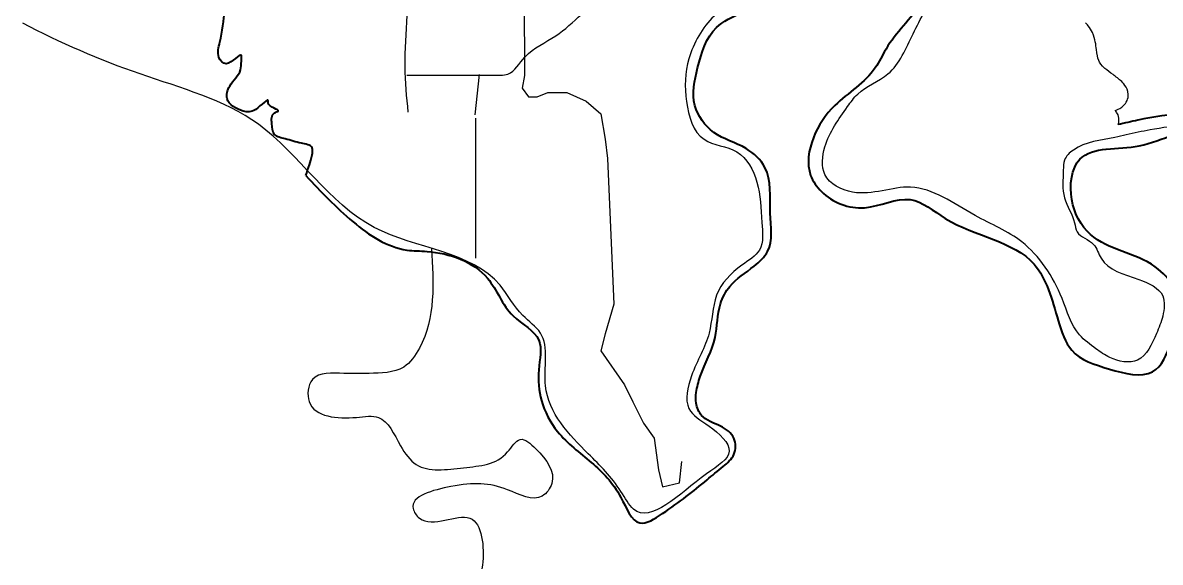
# Model space of a CAD drawing. Extents: x 15348.6 to 15438.1, y 2292.7 to 2368.6.
# Drawn here: x 15420.638 to 15423.175, y 2327.638 to 2328.841 of the extents above; entities that cross this region are included whole.
import ezdxf

# ---------------------------------------------------------------- set-up
doc = ezdxf.new("R2010")
doc.units = 0
doc.header["$LTSCALE"] = 2
doc.header["$MEASUREMENT"] = 0
doc.layers.get('0').update_dxf_attribs({"linetype": 'CONTINUOUS', "lineweight": 30})
doc.layers.add('DISTRITOS', color=1, linetype='CONTINUOUS', lineweight=40)

msp = doc.modelspace()

# ---------------------------------------------------------------- linework, layer by layer
for p, q in [((15421.75592083258, 2329.155977640766), (15421.75696405699, 2328.723701827492)), ((15421.65629501172, 2328.725882051474), (15421.64680685217, 2328.63583447373)), ((15421.75696405699, 2328.723701827492), (15421.75221997722, 2328.695265761387)), ((15421.75221997722, 2328.695265761387), (15421.76645221654, 2328.676308369952)), ((15421.76645221654, 2328.676308369952), (15421.78542860843, 2328.676308369952)), ((15421.78542860843, 2328.676308369952), (15421.80914900731, 2328.685787086717)), ((15421.80914900731, 2328.685787086717), (15421.85184579808, 2328.685787086717)), ((15421.85184579808, 2328.685787086717), (15421.89454258884, 2328.666829695282)), ((15421.89454258884, 2328.666829695282), (15421.92775114727, 2328.638393629177)), ((15421.92775114727, 2328.638393629177), (15421.93723930682, 2328.581521496966)), ((15421.93723930682, 2328.581521496966), (15421.94198338659, 2328.538867376761)), ((15421.94198338659, 2328.538867376761), (15421.95621569871, 2328.213748768217)), ((15421.95621569871, 2328.213748768217), (15421.93723930682, 2328.147397919242)), ((15421.93723930682, 2328.147397919242), (15421.92775114727, 2328.109483178467)), ((15421.92775114727, 2328.109483178467), (15421.97993609759, 2328.033653654822)), ((15421.97993609759, 2328.033653654822), (15421.99891241669, 2327.995738871952)), ((15421.99891241669, 2327.995738871952), (15422.02263288835, 2327.948345414412)), ((15422.02263288835, 2327.948345414412), (15422.04635328723, 2327.915170010971)), ((15422.04635328723, 2327.915170010971), (15422.05584144678, 2327.844079824661)), ((15422.10328231732, 2327.815643758556), (15422.1080263971, 2327.863037216096)), ((15422.05584144678, 2327.844079824661), (15422.06532967912, 2327.806165083885)), ((15422.06532967912, 2327.806165083885), (15422.10328231732, 2327.815643758556))]:
    msp.add_line(p, q)
at = {"start_tangent": (0.5110911263333029, -0.8595265327977699)}
msp.add_spline([(15424.23137843577, 2328.512341828768), (15424.22149321922, 2328.559199506954), (15424.18148052947, 2328.573743301317), (15424.12328726668, 2328.533770173253), (15424.10873252221, 2328.511969352664), (15423.94868176321, 2328.450180533059), (15423.87955958451, 2328.439280122765), (15423.83592106619, 2328.479253250827), (15423.79590837645, 2328.519226378891), (15423.73041202632, 2328.573743301317), (15423.65038664682, 2328.562842891024), (15423.5958192126, 2328.519226378891), (15423.56308389508, 2328.504697455485), (15423.54127749347, 2328.511969352664), (15423.49033588782, 2328.559199506954), (15423.4466973695, 2328.642789147149), (15423.42849108136, 2328.682762275213), (15423.34118832963, 2328.809953556583), (15423.34118832963, 2328.882627915529), (15423.30482718354, 2328.944401864181), (15423.29754981131, 2328.988018376312), (15423.26116295012, 2329.0098191969), (15423.13022168007, 2329.173340222266), (15423.10111219113, 2329.184255503517), (15423.06837687361, 2329.287816836787), (15423.08293161808, 2329.389563913502), (15423.06837687361, 2329.447709349041), (15423.03201572753, 2329.520383707986), (15423.08293161808, 2329.593072937887), (15423.07565424585, 2329.673019194013), (15423.03201572753, 2329.745693552958), (15422.99562886635, 2329.811096014723), (15422.97379674964, 2329.912857962393), (15423.02473835529, 2329.998351084877), (15423.0581936955, 2330.056496520416), (15423.01452946209, 2330.107370058773), (15422.91994933811, 2330.143699802768), (15422.89086556427, 2330.216389032669), (15422.89086556427, 2330.325408006564), (15422.88358819203, 2330.369009647741), (15422.83992395861, 2330.369009647741), (15422.81084018477, 2330.405354262692), (15422.81084018477, 2330.492572415999), (15422.85447870309, 2330.565246774945), (15422.94178145482, 2330.666993851658), (15423.02908420656, 2330.717867390017), (15423.10910958606, 2330.761483902148), (15423.10910958606, 2330.826886363913), (15423.08727746935, 2331.008594567708), (15423.08727746935, 2331.044924311705), (15423.05091632327, 2331.073997029473), (15422.92722671035, 2331.107917678697), (15422.86903344756, 2331.158806088009), (15422.818117557, 2331.224208549773), (15422.67259582738, 2331.282353985312), (15422.62167993682, 2331.325955626489), (15422.59257044788, 2331.427717574158), (15422.53437718509, 2331.522192753692), (15422.4761839223, 2331.587610086411), (15422.33793956491, 2331.696629060307)], degree=3, dxfattribs=at)
for points, knots in [([(15426.10148641213, 2329.463807469916), (15426.0633627672, 2329.479574393321), (15426.00404454208, 2329.504106830169), (15425.91722132028, 2329.508414765008), (15425.83455629308, 2329.509087648538), (15425.7992425576, 2329.4389171958), (15425.73834423001, 2329.38458202533), (15425.766748293, 2329.302792128754), (15425.72392713051, 2329.25732355771), (15425.69090042918, 2329.223347929415), (15425.63062218854, 2329.221635531826), (15425.60748809472, 2329.291626695947), (15425.56774728413, 2329.342914077728), (15425.45649307943, 2329.366125681594), (15425.48935121774, 2329.283459997388), (15425.4480301883, 2329.23303838627), (15425.41966874427, 2329.192222242266), (15425.3927623921, 2329.134277254205), (15425.3353671668, 2329.16450202873), (15425.35165115148, 2329.226765667097), (15425.31506005457, 2329.287335626602), (15425.32253561688, 2329.356774671794), (15425.31810572258, 2329.424655290387), (15425.33004289732, 2329.487385936479), (15425.34675978013, 2329.545300090046), (15425.36437554204, 2329.619449512217), (15425.30471560862, 2329.62844045167), (15425.25416504629, 2329.635345494657), (15425.21675475832, 2329.576997882139), (15425.14761488459, 2329.576024262776), (15425.0890042909, 2329.542300689893), (15425.06451014238, 2329.471034830504), (15425.05384828333, 2329.394436276369), (15425.0595975354, 2329.311292850602), (15425.08497486331, 2329.258445146193), (15425.08837046769, 2329.194370087113), (15425.11673413912, 2329.120756578558), (15425.13084073404, 2329.04845737501), (15425.11761363463, 2328.980793891179), (15425.07953523103, 2328.985961202676), (15425.04393358747, 2329.001151222046), (15425.00463294712, 2329.042201975677), (15424.94909612255, 2329.071608519727), (15424.88413625927, 2329.087165385971), (15424.85726936273, 2329.146282368401), (15424.8256389136, 2329.182920828418), (15424.81782404017, 2329.229006227623), (15424.77960174452, 2329.260597860501), (15424.7720352743, 2329.317915477885), (15424.77352153851, 2329.38565099199), (15424.73779996132, 2329.450767914173), (15424.69146463649, 2329.479415770655), (15424.65172321685, 2329.538373885878), (15424.6415102834, 2329.47762129264), (15424.6062670685, 2329.472583057023), (15424.56458234434, 2329.478981061076), (15424.53867429563, 2329.419380969801), (15424.52800767641, 2329.357965346835), (15424.51981913368, 2329.285139697858), (15424.54994602022, 2329.240324116728), (15424.5729042584, 2329.19881528671), (15424.56780294293, 2329.146681404698), (15424.59361678414, 2329.100539583166), (15424.64232418771, 2329.060740941108), (15424.61568039185, 2328.987077584638), (15424.59800635104, 2328.922114868878), (15424.55890470649, 2328.871824448471), (15424.51945458764, 2328.827162356333), (15424.44634126836, 2328.817287534879), (15424.39744757954, 2328.875109812725), (15424.31687235173, 2328.911938838859), (15424.21524811619, 2328.962203711474), (15424.04407725378, 2328.977200032512), (15423.82652192622, 2328.986447369201), (15423.76328768553, 2329.13284219418), (15423.68233706335, 2329.178076802024), (15423.64643303206, 2329.133406417779), (15423.63750054879, 2329.082684531075), (15423.63139446403, 2329.017006768715), (15423.68133555632, 2328.941497668426), (15423.66188254736, 2328.822677214004), (15423.61798356398, 2328.717173967905), (15423.67811679748, 2328.6175476976), (15423.5779775923, 2328.556456098203), (15423.61704068307, 2328.461391758523), (15423.69594900579, 2328.437679014707), (15423.76754342292, 2328.448227535956), (15423.85859525203, 2328.407485329653), (15423.87338425361, 2328.318172380289), (15423.93194773946, 2328.256429359304), (15423.97529952571, 2328.24466447771), (15424.01757346534, 2328.246921033988), (15424.03462495483, 2328.205362030204), (15423.98440874428, 2328.187207222945), (15423.94069472176, 2328.162811115726), (15423.90110087445, 2328.135140744427), (15423.86377555449, 2328.101902034695), (15423.82763206278, 2328.135869166555), (15423.79088514438, 2328.15115539623), (15423.73198652984, 2328.182400799567), (15423.66958338281, 2328.2447980683), (15423.55614915657, 2328.23210480826), (15423.52719413442, 2328.308035084132), (15423.48390306167, 2328.352335733652), (15423.45682290437, 2328.431850074724), (15423.41994872189, 2328.525641517821), (15423.35386789761, 2328.594330499085), (15423.28562326915, 2328.618165566389), (15423.22577883929, 2328.613508375505), (15423.16147117438, 2328.605066915468), (15423.10836009684, 2328.593495985799), (15423.05104273885, 2328.579972631463), (15422.99820694881, 2328.575969555703), (15422.95900450253, 2328.538569090882), (15422.95889157506, 2328.499239381938), (15422.95423343413, 2328.449562023048), (15422.98325702861, 2328.409416530832), (15422.98832337623, 2328.364626578168), (15423.03003023389, 2328.35504378786), (15423.04601349916, 2328.292054738149), (15423.11601796046, 2328.275346016368), (15423.18851670435, 2328.243926792157), (15423.18256119925, 2328.186484208913), (15423.1634091192, 2328.140330596066), (15423.1352970574, 2328.075898926121), (15423.06746673311, 2328.088283730008), (15423.02908162454, 2328.116437113578), (15422.98024282246, 2328.151696389046), (15422.95337993512, 2328.249442603236), (15422.88305239644, 2328.357173843801), (15422.74991099146, 2328.411602786964), (15422.6294681315, 2328.501643139829), (15422.50971989982, 2328.444006447196), (15422.41557222044, 2328.493209544585), (15422.42532436527, 2328.582794942573), (15422.46491792919, 2328.635593167918), (15422.50724871192, 2328.696729213273), (15422.58370936588, 2328.722697088609), (15422.62196816101, 2328.821037804747), (15422.66395001593, 2328.888973549237), (15422.67673439123, 2328.959687112481), (15422.72931178559, 2329.015771616227), (15422.67792026646, 2329.120883656188), (15422.58749304504, 2329.144987249364), (15422.50622081753, 2329.177906100566), (15422.41630939789, 2329.120997660816), (15422.34198104737, 2329.042955670374), (15422.30613532392, 2328.933490654281), (15422.23339496591, 2328.894762097291), (15422.16537590202, 2328.852490214547), (15422.11728332701, 2328.766495039005), (15422.11215814808, 2328.668892460609), (15422.14218369939, 2328.568525209396), (15422.23988862546, 2328.56586733229), (15422.28388757613, 2328.482094079389), (15422.28485292417, 2328.408614407203), (15422.29288378748, 2328.331718705447), (15422.22899177529, 2328.29611969012), (15422.17571108364, 2328.238628051836), (15422.17589448652, 2328.139833076807), (15422.12935029771, 2328.069581714041), (15422.10937043225, 2327.977370630393), (15422.17223868204, 2327.943612486519), (15422.23792573305, 2327.882454647), (15422.12515251282, 2327.816372015589), (15422.02231886226, 2327.705753648196), (15421.96189176121, 2327.818638804727), (15421.88557229441, 2327.893108370658), (15421.77991760009, 2328.002008645718), (15421.81870263094, 2328.140275027319), (15421.74163504122, 2328.192114784145), (15421.67295440625, 2328.330962452254), (15421.3750362815, 2328.341633532272), (15421.20332848341, 2328.639447120784), (15420.89633687525, 2328.720871226934), (15420.72138804836, 2328.796560983137), (15420.63830354211, 2328.840827701386)], [0, 0, 0, 0, 0.4583940536038727, 0.7132350987366397, 1.002055453288248, 1.294564404627727, 1.52936391870626, 1.8683037807809, 2.088349679092711, 2.185867620359734, 2.408084948694257, 2.607598270709245, 2.929262287477057, 3.205199853742035, 3.437766400500313, 3.617516731334275, 3.90787876764081, 4.058183982655128, 4.209665649605894, 4.4339191580061, 4.688089868327473, 4.9737084797236, 5.195703863045482, 5.463351975875406, 5.671056642923803, 5.93533683851753, 6.102632794641942, 6.250777680198291, 6.491988429093284, 6.756512275045555, 6.994240579238234, 7.202503591141611, 7.576259725895117, 7.873950900934889, 8.128121459611242, 8.223849065591981, 8.59567335396745, 8.989091576962894, 9.126537530884672, 9.221773607064119, 9.35931655375633, 9.57737896172108, 9.842496841293308, 10.07453425060918, 10.27985602636212, 10.53560222522137, 10.61256761760645, 10.79450292870284, 11.05603550213838, 11.22550559995088, 11.57072476230576, 11.78774367408903, 11.94498196065646, 12.09187911828353, 12.22571600918281, 12.31037026866159, 12.54516962213637, 12.79399745062104, 13.07942013161382, 13.31584665753758, 13.38677475981024, 13.61102830701571, 13.87600271534594, 13.95078983346065, 14.29837856921657, 14.56937337212664, 14.75130871370652, 15.00603930787491, 15.22926041088482, 15.47891142792368, 15.79838201266225, 16.2346144193557, 16.73743304285195, 17.77686064804262, 18.30912704172418, 18.49987146816463, 18.63448825665524, 18.8653843584325, 19.09795090519081, 19.34926158276699, 19.83599731419693, 20.38935449780579, 20.53930494388233, 21.03115592807311, 21.24523211400498, 21.54392316201007, 21.88319931900399, 22.05832766695377, 22.61033556137129, 22.77486710315553, 22.99580312987838, 23.10371219541203, 23.2175833844965, 23.3614615057864, 23.58861264145356, 23.82348587626074, 23.92328624987791, 24.088884194801, 24.26873465325143, 24.40129351060903, 24.83309244847986, 25.23863838394232, 25.43815170595728, 25.67295105943206, 25.93811774770999, 26.3686368935188, 26.81762376460178, 26.95146065550106, 27.17367798383558, 27.48344915220979, 27.68890162172507, 27.78645599619559, 28.15130512974743, 28.26372731694634, 28.34895639789965, 28.58176355740244, 28.80950568650804, 28.88647100351547, 29.0599608404538, 29.19244804461892, 29.55723915386448, 29.80077250697888, 29.96991175606626, 30.12708191895388, 30.39998504503638, 30.63374228367924, 30.77167221022423, 30.95179827047311, 31.29228162390901, 31.87619616326627, 32.32627878782525, 32.91893529053546, 33.40753039436947, 33.68338993107486, 33.91595647783314, 34.30417302874726, 34.43960343093395, 34.74473461448843, 35.14376112412622, 35.56028700309379, 35.64746446102455, 35.95023100075017, 36.33898601937373, 36.68924264828988, 37.0129704446363, 37.24953915770466, 37.81867800139299, 38.23577874847663, 38.4646273642994, 38.72287662135455, 39.13997750752889, 39.50002102046725, 39.8500528165438, 40.1447890407182, 40.44980308490431, 40.79071956601723, 41.02424707628061, 41.21928285570657, 41.54967337974355, 41.87310252306214, 42.26185754168572, 42.53752249945048, 42.76239672352659, 43.03325752789993, 43.3024910229867, 43.98388172163828, 44.16581703273464, 44.58566211563869, 45.26042592378008, 45.70642970759132, 45.91583350215753, 46.23308405585669, 47.39764607197487, 48.7011635467104, 49.78199834098062, 50.85614905916721, 50.85614905916721, 50.85614905916721, 50.85614905916721]), ([(15423.07461178451, 2328.645556429352), (15423.07905255439, 2328.647265148049), (15423.08355773134, 2328.649026172151), (15423.09454701087, 2328.656964458549), (15423.10143093169, 2328.665016622447), (15423.10484645501, 2328.684521083826), (15423.10172109322, 2328.692843630667), (15423.09560228565, 2328.70344517718), (15423.09232156027, 2328.706916337355), (15423.08280564995, 2328.716158040578), (15423.07623487692, 2328.720922804311), (15423.06318596062, 2328.730556752951), (15423.05677379727, 2328.735254645259), (15423.04298158642, 2328.746967711687), (15423.04018660663, 2328.75150596856), (15423.03539049057, 2328.763647822396), (15423.03412849671, 2328.77137057113), (15423.03137044931, 2328.791793643622), (15423.03033579402, 2328.804656401258), (15423.0213763346, 2328.824601691295), (15423.01819435885, 2328.83001765312), (15423.01219050125, 2328.837566080259), (15423.01019668176, 2328.839711059464), (15423.0085718131, 2328.841465508283)], [0.658768039412787, 0.658768039412787, 0.658768039412787, 0.658768039412787, 0.6934970536644858, 0.6934970536644858, 0.7282260679161845, 0.7282260679161845, 0.7629550821678832, 0.7629550821678832, 0.7976840964195819, 0.7976840964195819, 0.8647300747639569, 0.8647300747639569, 0.9317760531083319, 0.9317760531083319, 1.05101325754513, 1.05101325754513, 1.170250461981927, 1.170250461981927, 1.289487666418725, 1.289487666418725, 1.33095128227128, 1.33095128227128, 1.354444748345423, 1.354444748345423, 1.354444748345423, 1.354444748345423]), ([(15423.08093234805, 2328.614306984991), (15423.08352525703, 2328.620604298147), (15423.08334472874, 2328.62780210989), (15423.08072453622, 2328.637348069874), (15423.07880486346, 2328.640248637536), (15423.07629233644, 2328.643674438742), (15423.07542452193, 2328.644681538124), (15423.07461178451, 2328.645556429352)], [0.353204171001983, 0.353204171001983, 0.353204171001983, 0.353204171001983, 0.3623866273373125, 0.3623866273373125, 0.3717580888828246, 0.3717580888828246, 0.377245583148012, 0.377245583148012, 0.377245583148012, 0.377245583148012]), ([(15421.54996448396, 2328.338344113089), (15421.55449344826, 2328.260971354021), (15421.56012964217, 2328.164682700548), (15421.48677407634, 2328.060103158878), (15421.41585203804, 2328.059846751893), (15421.3524445139, 2328.058414186679), (15421.27761000811, 2328.064647652026), (15421.26630983328, 2327.963591887823), (15421.36281280208, 2327.955670417438), (15421.44579475451, 2327.971515263095), (15421.47489843687, 2327.903361376754), (15421.52262374441, 2327.835237156391), (15421.62289395286, 2327.851145243384), (15421.70778892069, 2327.855894278235), (15421.74587244528, 2327.925475687317), (15421.79779479401, 2327.879216489611), (15421.83404247656, 2327.830196009872), (15421.78854875231, 2327.766087754163), (15421.69792688343, 2327.816119276466), (15421.61963711752, 2327.816836188355), (15421.48909345078, 2327.782639052364), (15421.54095810292, 2327.705063032763), (15421.65827802286, 2327.781729784643), (15421.67078844434, 2327.643899241924), (15421.64840552828, 2327.567933211534), (15421.69825679123, 2327.464435467114), (15421.80043780165, 2327.347507642104), (15421.97954105941, 2327.195863805247), (15422.27502934526, 2327.153253947385), (15422.27180188048, 2326.88616401059), (15422.41576922756, 2326.839872357337), (15422.52214369404, 2326.730937039987), (15422.55123476535, 2326.545733522612), (15422.45501728846, 2326.469210112571), (15422.39711546015, 2326.453418631531), (15422.35922052883, 2326.393327710798), (15422.30920336683, 2326.33883879564), (15422.1890875001, 2326.325991578341), (15422.20739175262, 2326.41897852585), (15422.20459976447, 2326.481189025697), (15422.20876771572, 2326.53994643742), (15422.1554391547, 2326.574486181854), (15422.11377635753, 2326.55464033795), (15422.08293677815, 2326.527357234002), (15422.03990879004, 2326.529602812207), (15422.00096340095, 2326.548761282246), (15421.96760202337, 2326.55165925619), (15421.92583965643, 2326.554029873046), (15421.93140535686, 2326.492145201446), (15421.95675404009, 2326.45998019164), (15421.99521075807, 2326.44454171176), (15422.04425361459, 2326.421376114729), (15422.10565620295, 2326.405028469905), (15422.15500009621, 2326.328162497752), (15422.05395798503, 2326.280973719673), (15422.01225249339, 2326.225117103087), (15421.96244452472, 2326.162550500847), (15421.90107452153, 2326.173771707668), (15421.83428147098, 2326.136535204747), (15421.80414220659, 2326.078195714319), (15421.80052690337, 2325.952623615123), (15421.99956175284, 2326.074660051173), (15422.11072765965, 2326.104750477588), (15422.24294478293, 2326.173935202019), (15422.26472728571, 2326.027140000796), (15422.22836503985, 2325.857078202929), (15422.34712395713, 2325.967714279961), (15422.42950460965, 2326.034869622964), (15422.47098142617, 2325.959656322956), (15422.54086182809, 2325.935703427372), (15422.60687817583, 2325.942635710962), (15422.70176625469, 2325.942466986748), (15422.71785190012, 2325.810225147105), (15422.62517446978, 2325.762439801881), (15422.57514999931, 2325.696142069587), (15422.5490321569, 2325.636973290273), (15422.54203590423, 2325.553984695336), (15422.62871306449, 2325.628784425137), (15422.71455850085, 2325.65837430568), (15422.73824279925, 2325.565590546499), (15422.65678378049, 2325.515355781825), (15422.67324572977, 2325.383296471568), (15422.79316178252, 2325.298975276493), (15422.86293237157, 2325.364892525912), (15422.90094570413, 2325.420390435558), (15422.89742973856, 2325.488089071767), (15422.87544447058, 2325.577305995721), (15423.02013081737, 2325.54560151209), (15423.11605059004, 2325.546623136621), (15423.21306031296, 2325.467737437337), (15423.21020910997, 2325.39808785872), (15423.21104347345, 2325.326693057445), (15423.21072744228, 2325.270059044826), (15423.21086581404, 2325.207054261066), (15423.20819241866, 2325.129030201747), (15423.28198849355, 2325.060610302442), (15423.34188588633, 2324.977710821078), (15423.31877122632, 2324.918587968896), (15423.35753157085, 2324.841581393635), (15423.38057252548, 2324.908976708885), (15423.44004427814, 2324.866763420936), (15423.42685365375, 2324.952722101623), (15423.4258231655, 2324.994981545181), (15423.4816243212, 2325.050477835159), (15423.48771754873, 2324.947523059664), (15423.57995390175, 2325.001738676778), (15423.56395489664, 2325.065033042249), (15423.54271324603, 2325.127940690437), (15423.41314498802, 2325.170080991208), (15423.58576444177, 2325.212359221569), (15423.74109516953, 2325.223445526039), (15423.71981652044, 2325.027046367925), (15423.80326234391, 2324.971103682823), (15423.90899819102, 2324.902651125349), (15423.7420930587, 2324.894113088383), (15423.7296079992, 2324.777489887217), (15423.80397883937, 2324.734289648078), (15423.8799766298, 2324.739875640678), (15423.97281459546, 2324.753002961423), (15423.98731489166, 2324.657562764829), (15423.98555021838, 2324.597745076738), (15423.98064190527, 2324.545498818918), (15423.9947066136, 2324.501460929092), (15424.0441596198, 2324.529442964745), (15424.06276551493, 2324.473816089836), (15424.02500292254, 2324.44976301783), (15423.97870616121, 2324.430329292626), (15423.9567421036, 2324.361887185144), (15423.88194504545, 2324.354268701562), (15423.85042159526, 2324.280139237979), (15423.88889016777, 2324.255447095815), (15423.92757134327, 2324.22778136328), (15423.82515274755, 2324.190124624138), (15423.98383681731, 2324.190764324901), (15424.04376600639, 2324.195432927675), (15424.10876552033, 2324.262135498611), (15424.06253564113, 2324.345992421113), (15424.17502078503, 2324.481232985766), (15424.17604475852, 2324.356375777135), (15424.16387820876, 2324.261609851816), (15424.32099317269, 2324.249806912287), (15424.39470412216, 2324.338759253812), (15424.52674961335, 2324.489003636595), (15424.59987742858, 2324.184186447967), (15424.79084399934, 2324.136892005757), (15424.78625150733, 2323.943008875615), (15424.62716324233, 2324.006536306727), (15424.5785721661, 2324.077486002921), (15424.52187243579, 2324.154862651244), (15424.46477961797, 2324.10935297992), (15424.45619201162, 2324.044797317009), (15424.37606012849, 2324.031723107028), (15424.32939646495, 2324.043891345752), (15424.2622191904, 2324.047025655379), (15424.3258543698, 2323.953223880587), (15424.30163072952, 2323.868638172469), (15424.38141888074, 2323.844195344974), (15424.43987041216, 2323.829806140773), (15424.45403742288, 2323.77219714254), (15424.4485503827, 2323.705328849296), (15424.39675420218, 2323.662404334849), (15424.34433534966, 2323.621675475849), (15424.37068582226, 2323.534712876672), (15424.44244207863, 2323.467667985351), (15424.5277672365, 2323.477250028528), (15424.62565717021, 2323.499308702414), (15424.59824228965, 2323.575080994187), (15424.65213181277, 2323.628932641059), (15424.71248502154, 2323.559616927219), (15424.82000480562, 2323.607934853644), (15424.85004511783, 2323.467918199734), (15424.93250234565, 2323.389901901211), (15424.94288840059, 2323.274614485504), (15425.00824001411, 2323.186408548723), (15425.10400649207, 2323.166070201599), (15425.13857502262, 2323.216024787212), (15425.15136966334, 2323.264919237672), (15425.11795363912, 2323.302242144471), (15425.11634572345, 2323.341725489025), (15425.12045340921, 2323.44500854661), (15424.98735667784, 2323.510333464338), (15424.9103757196, 2323.601808079403), (15424.89881390189, 2323.685524095474), (15424.99911529199, 2323.697302427686), (15425.03670443933, 2323.560756363336), (15425.01796470624, 2323.764928792683), (15425.05646083111, 2323.849606677663), (15425.11475557184, 2323.852606860233), (15425.22401926718, 2323.840127143542), (15425.1897853203, 2323.653021960274), (15425.18657552818, 2323.514096067159), (15425.26973067312, 2323.441862945402), (15425.34575242994, 2323.436236870945), (15425.41338796453, 2323.426293027064), (15425.48311762823, 2323.481572138635), (15425.48720818381, 2323.410531216364), (15425.50518128837, 2323.376810975778), (15425.53929706843, 2323.333043258699), (15425.4755963341, 2323.280614751244), (15425.44687613852, 2323.210120462219), (15425.44999271547, 2323.129230961191), (15425.42260595007, 2323.008857881573), (15425.56476186237, 2322.968305541128), (15425.59797174641, 2322.869552746545), (15425.70762803336, 2322.848081959215), (15425.68849962971, 2322.945919820108), (15425.69573920926, 2323.02318704994), (15425.74262447428, 2323.108103230886), (15425.81711688583, 2323.137272211685), (15425.89535346962, 2323.16299378337), (15425.92277796834, 2323.093350391591), (15425.99010987988, 2323.076841906631), (15426.02273887701, 2323.004141716907), (15426.15832895931, 2323.027684560723), (15426.068253292, 2322.952677021274), (15426.01484442777, 2322.92905784674), (15425.99392686526, 2322.876732356616), (15425.94507559773, 2322.81416800886), (15425.97106672791, 2322.702113566699), (15426.0706858492, 2322.677998473617), (15426.14060567676, 2322.70093026883), (15426.17934881497, 2322.76094007639), (15426.18570209735, 2322.834502688582), (15426.25174955234, 2322.839732196355), (15426.28396200172, 2322.933535100066), (15426.28555688868, 2322.804149184593), (15426.27277061497, 2322.758715950265), (15426.24546591984, 2322.729933340776), (15426.26330398735, 2322.668021204598), (15426.22354830548, 2322.614955580074), (15426.22366585271, 2322.5396251806), (15426.25366418777, 2322.493342240327), (15426.31147507424, 2322.417926684304), (15426.22731265631, 2322.396738306017), (15426.22871074151, 2322.315831739665), (15426.28649313768, 2322.315870077703), (15426.33677964061, 2322.314216274874), (15426.35215948509, 2322.227880661334), (15426.43616293964, 2322.199233743056), (15426.57561838449, 2322.163212483099), (15426.60052551077, 2322.378038807769), (15426.74555736393, 2322.307059287781), (15426.73567838166, 2322.20196288297), (15426.85593507006, 2322.167825375268), (15426.87715648087, 2322.065743517348), (15426.91320086057, 2321.976260357143), (15426.86652441659, 2321.928391050406), (15426.86311107997, 2321.845468951084), (15426.99348623277, 2321.868539565451), (15427.05643488539, 2321.770804379878), (15427.2509503784, 2321.737922140282), (15427.20103936863, 2321.899483515549), (15427.05738627976, 2321.949243589382), (15426.94780919747, 2322.050215121667), (15426.9445273464, 2322.181467167648), (15427.0462529823, 2322.080620499247), (15427.12361379198, 2322.076483277892), (15427.14699643955, 2321.979398635806), (15427.2425015044, 2321.980630049384), (15427.25482385648, 2322.064220407253), (15427.33632436641, 2322.085580313018), (15427.33226942649, 2322.174372471223), (15427.44717077317, 2322.187558352605), (15427.4366089938, 2322.096234951721), (15427.38858666762, 2322.060265732332), (15427.3774446117, 2321.989095720812), (15427.42400418872, 2321.925215697234), (15427.36240547593, 2321.857007517004), (15427.30626884981, 2321.822219660593), (15427.24965331626, 2321.809567282786), (15427.225711114, 2321.729783321356), (15427.3457437629, 2321.826172185377), (15427.43473474003, 2321.815610348707), (15427.4998114027, 2321.784888999746), (15427.53353703583, 2321.733424337794), (15427.55388884995, 2321.676410845154), (15427.49749620776, 2321.604665421026), (15427.43473708683, 2321.570444218357), (15427.35154509808, 2321.572713707213), (15427.3500092074, 2321.56114070632), (15427.34999517332, 2321.560786230787)], [0, 0, 0, 0, 0.8452623711170356, 1.051909955492418, 1.347889978994009, 1.559682839024025, 1.829656244529559, 2.016673026518186, 2.435223720851898, 2.620542302049305, 2.922205737588666, 3.128853200230743, 3.526844369093628, 3.920365698478137, 4.070051134731654, 4.224379306203092, 4.544002278048905, 4.676288130571541, 4.972268154073132, 5.449535246433101, 5.817232159799213, 5.912619971877757, 6.336205691937789, 6.74681072917901, 6.960041731979127, 7.269639698248225, 7.947294627125633, 8.741232149802217, 9.926383179448512, 10.73218546982595, 11.06382905581396, 11.51288497670778, 12.45917129441853, 12.62862221705412, 12.86536651469861, 13.10930500855774, 13.39060673902238, 13.73476989671078, 14.05324392957233, 14.1854822343716, 14.48118530224296, 14.63551355521555, 14.80293397898293, 14.95726223195553, 15.08963280374005, 15.25705296742255, 15.44424954928985, 15.47072355399626, 15.71022018788219, 15.84250620498591, 15.9608782311907, 16.16246783148289, 16.45839805503161, 16.69500040191109, 16.93897639187788, 17.46287514293738, 17.57513906714138, 17.78857687467332, 18.08450727261846, 18.38026002218132, 18.51249832698059, 19.35381769472865, 19.72251161445039, 20.13347312284082, 20.60216402505255, 21.02532634676827, 21.50244822839349, 21.798378697177, 22.02290665762389, 22.28360331226074, 22.60129246524267, 22.78848904710996, 23.27112633301607, 23.51510211476267, 23.92839704004683, 24.1543938421978, 24.31307971284118, 24.63291284408514, 24.95497543062577, 25.17308115810602, 25.43765286315124, 25.89874356157037, 26.443750156482, 26.61320107911757, 26.92171265532245, 27.15974154055063, 27.42421799162297, 27.66248513048554, 28.42652886399105, 28.68847814255415, 28.92797477644007, 29.16600350314204, 29.50982296879917, 29.56271825901363, 29.88119226908761, 30.33636878991122, 30.66783278961464, 30.90586167484284, 31.09663701497575, 31.24632245122926, 31.38130900404564, 31.62080548037685, 31.80782238048995, 31.97727330312551, 32.19055357146667, 32.45125047664439, 32.68927936187259, 32.86673106068666, 33.22669335067695, 33.59538732725677, 34.15385425570317, 34.81509737774956, 35.13374736926331, 35.37772315100996, 35.82768324300005, 36.12338646683556, 36.44643795252153, 36.63175653371899, 37.03237558743202, 37.22493191608287, 37.59519894758411, 37.72743725238338, 37.84573842582312, 38.00458300231411, 38.14702769328543, 38.29671312953894, 38.45104130101038, 38.71561317063659, 38.98811650655663, 39.21411316029312, 39.40121991466277, 39.47606263278954, 39.64551355542512, 40.0199064253862, 40.28988009970485, 40.53381871387514, 40.87763817953227, 41.29093292922161, 41.63880552902575, 41.77104383382502, 42.36300388082819, 42.64430561129283, 43.18986650358945, 43.96797526576445, 44.94372948182322, 45.18322608540702, 45.72317316523127, 46.1165238344251, 46.3604996161717, 46.58816175047298, 46.73060629427673, 47.06544662164173, 47.27888440953026, 47.33183269306934, 47.75829473270424, 47.9185650730637, 48.28626190661265, 48.46382010395647, 48.5474633158066, 48.92149699790819, 49.14602495835511, 49.29571020067527, 49.6278453124035, 49.97542234897444, 50.33727705855714, 50.59179607417031, 50.90592969571014, 50.97899869532981, 51.38022179459163, 51.56298209661556, 52.13649645394244, 52.45178479397527, 52.88466099976312, 53.36097711437537, 53.6207311604377, 53.82248177769421, 53.97954851028157, 54.15279534539127, 54.33538038729495, 54.41284328073593, 55.30956162678969, 55.62484996682252, 55.80559650681646, 56.11683054777311, 56.32505679870759, 56.9211836388098, 57.18708909686867, 57.36984967026899, 57.52706511693669, 58.36338018463085, 58.80536917664192, 59.11646823566618, 59.48652108021687, 59.64160163087714, 59.91142735290599, 60.13206875343619, 60.18981765121885, 60.36306436363757, 60.66426530460882, 60.91861390641736, 61.22954116532264, 61.59103408678433, 62.1236668708321, 62.50769628616094, 62.74174592177219, 63.02694971584526, 63.31215350991835, 63.70640106870932, 63.99531875926093, 64.25507309384996, 64.45682371110651, 64.7005929183077, 64.97522879454725, 65.2896596878827, 65.58193638019995, 65.76826267689039, 66.01192529879987, 66.16252576666496, 66.67158214663958, 66.94140791417887, 67.24390116034809, 67.43015572018578, 67.74220460756061, 67.91555534177694, 68.1018099016146, 68.46422567051918, 68.62754790144781, 68.72067525744826, 68.87560088580396, 69.27647600996234, 69.40558056815355, 69.69432507613746, 69.94867367794598, 70.18686825813872, 70.39343570977091, 70.60656109706534, 70.73834911139066, 70.91159568204753, 71.43479829976539, 71.64317843428526, 72.41123738218978, 72.70015538881464, 73.02679978705989, 73.4143617306972, 73.84185057619185, 74.15598415262178, 74.38697976282305, 74.54190539117877, 74.94312822555275, 75.37317843451758, 75.91657404666641, 76.34244864929998, 76.64379153870468, 77.67250540105744, 77.69832631269568, 78.04502771028996, 78.47507760293479, 78.71874022484427, 78.97720799202885, 79.25659003972807, 79.51496445919648, 79.76931306100502, 80.08054710196167, 80.2871145535939, 80.56649646943193, 80.74908166826546, 81.04350588587056, 81.32288793356982, 81.62423058785117, 81.83256258097047, 81.91422366462888, 82.40458240671448, 82.61135656563691, 83.02802031380892, 83.12114780167047, 83.30914103348421, 83.66794782211092, 83.98020196133898, 84.24377825880268, 84.25185162206944, 84.25185162206944, 84.25185162206944, 84.25185162206944])]:
    msp.add_open_spline(points, degree=3, knots=knots)
for points in [[(15421.29337243578, 2329.449058397958), (15421.29337243578, 2329.323465727058), (15421.29337243578, 2329.316356700009), (15421.3076047479, 2329.313987052388), (15421.33606922655, 2329.311617362674), (15421.41197457574, 2329.306878025338), (15421.45941544628, 2329.313987052388), (15421.50211223705, 2329.299768998288), (15421.49736815727, 2329.259484567798), (15421.49736815727, 2329.096735818841), (15421.49499608099, 2329.037493996916), (15421.49499608099, 2328.85739888352), (15421.49025200122, 2328.743654577005), (15421.49736815727, 2328.641758676969)], [(15421.49499608099, 2328.72469718557), (15421.54955310759, 2328.72469718557), (15421.59699397813, 2328.72469718557), (15421.66341116777, 2328.72469718557), (15421.68713156665, 2328.72469718557), (15421.72034019787, 2328.727066875285), (15421.75829290886, 2328.764981658154), (15421.82708210199, 2328.8123750736), (15421.88401120488, 2328.859768531141), (15421.93145200263, 2328.90716198868), (15421.95042839452, 2328.947446419171), (15421.92433591936, 2329.087257102076), (15421.91247568353, 2329.122802195231), (15421.91010368003, 2329.165456315436), (15421.92433591936, 2329.191522733921), (15421.90298752397, 2329.229437474697), (15421.90298752397, 2329.257873540802), (15421.90535952747, 2329.291048986336)], [(15421.64785007658, 2328.628914954506), (15421.64785007658, 2328.316118143161)]]:
    msp.add_spline(points, degree=3)
at = {"layer": 'DISTRITOS'}
for points, knots in [([(15421.26958934865, 2328.500729887638), (15421.27232442578, 2328.508785768242), (15421.2775247938, 2328.524102902628), (15421.28340781667, 2328.54341605233), (15421.28711177595, 2328.568499472689), (15421.25291733189, 2328.572534784294), (15421.22939721909, 2328.582038654155), (15421.19523379973, 2328.588513165963), (15421.19404069413, 2328.616082295905), (15421.19152997747, 2328.639099260475), (15421.2191079667, 2328.646676286721), (15421.18390191574, 2328.653044173329), (15421.18758135922, 2328.677710271806), (15421.15690694212, 2328.640728906782), (15421.12576446011, 2328.64250564178), (15421.08658466245, 2328.664543326416), (15421.09939058525, 2328.706994669998), (15421.12597166505, 2328.728283935588), (15421.12515688294, 2328.752073648999), (15421.12853601911, 2328.782523444378), (15421.0952254963, 2328.737014843463), (15421.06919485957, 2328.768367526705), (15421.09063473056, 2328.834781884501), (15421.08525405662, 2328.906518868625), (15421.13234098527, 2328.973928063116), (15421.18956787586, 2328.969338082094), (15421.2320261338, 2328.940038504387), (15421.26476667666, 2328.931094892288), (15421.30127272312, 2328.919542698408), (15421.25690644571, 2328.981629286755), (15421.28945260212, 2329.005758550746), (15421.30597356602, 2329.026286176367), (15421.34324955021, 2329.041265868336), (15421.31036961165, 2329.055689636942), (15421.28341467073, 2329.050906842361), (15421.28252065412, 2329.086092819322), (15421.28573526486, 2329.108808853898), (15421.29896228516, 2329.127624186815), (15421.2887544358, 2329.152559529941), (15421.30071882183, 2329.180181492238), (15421.31943133239, 2329.199398177097), (15421.33153806296, 2329.21717190152), (15421.34270206022, 2329.240080008259), (15421.31485890981, 2329.246534043874), (15421.28724686691, 2329.237432840428), (15421.26339266165, 2329.207260022632), (15421.22515158038, 2329.210991542197), (15421.18590160569, 2329.229610586228), (15421.19562112459, 2329.265017883599), (15421.17004290731, 2329.278304818581), (15421.1478001207, 2329.275841457999), (15421.12457486623, 2329.27002893602), (15421.10727662741, 2329.291826479832), (15421.08273999332, 2329.245733873104), (15421.04033347865, 2329.264365869232), (15421.00523265099, 2329.279958319639), (15421.00099011757, 2329.321040866585), (15420.98272248905, 2329.356591749277), (15421.01153647201, 2329.381408890014), (15421.03328994851, 2329.373444944837), (15421.06482984738, 2329.386598958725), (15421.07744558821, 2329.421194761982), (15421.08720704526, 2329.464382025178), (15421.12985983858, 2329.463409340606), (15421.16730708127, 2329.446001252487), (15421.2105400763, 2329.435320568888), (15421.25353145868, 2329.435130506491), (15421.27887957249, 2329.458900434906), (15421.2885078443, 2329.495252637482), (15421.25201617566, 2329.518435122209), (15421.25276555706, 2329.584124355553), (15421.29481993873, 2329.576533209768), (15421.31449608528, 2329.585314415914), (15421.33303268948, 2329.594042965661), (15421.33653336707, 2329.613519062857), (15421.33421773489, 2329.631018677883), (15421.34296045383, 2329.664714861082), (15421.26226623946, 2329.669076952734), (15421.33176067787, 2329.706201320482), (15421.2922964234, 2329.749799028863), (15421.34812286749, 2329.768408154447), (15421.30206476508, 2329.800806616593), (15421.31644616174, 2329.863704304332), (15421.35939473559, 2329.843768263071), (15421.38100244209, 2329.868156485009), (15421.40024505083, 2329.890911595732), (15421.44016246144, 2329.884857520498), (15421.44141471773, 2329.838619746688), (15421.47881794097, 2329.867583872141), (15421.50571502555, 2329.879029499144), (15421.56068909053, 2329.899922200663), (15421.56346029278, 2329.850318910935), (15421.57889963433, 2329.82136893154), (15421.61143096276, 2329.822690820095), (15421.6256385066, 2329.850847211948), (15421.65791192108, 2329.876820049744), (15421.69457230357, 2329.895862647431), (15421.73046960182, 2329.924234991092), (15421.73269434486, 2329.970417478182), (15421.77462805441, 2329.96767968117), (15421.81571369399, 2329.952148306349), (15421.81340503928, 2329.997149195904), (15421.84572404934, 2330.001648001595), (15421.86459565553, 2330.023275411491), (15421.89639026826, 2330.016109730793), (15421.92522930902, 2330.02962571748), (15421.97089397501, 2330.031560140922), (15421.9663259893, 2330.067818204199), (15421.97082804164, 2330.096074301432), (15421.94102699163, 2330.1279382137), (15421.95060860178, 2330.181627385537), (15421.96136553514, 2330.230106979448), (15421.99642979365, 2330.274138567786), (15422.0359522324, 2330.255049075236), (15422.05858679216, 2330.271589286556), (15422.0645330133, 2330.282290978267), (15422.06598885113, 2330.285589791848)], [0, 0, 0, 0, 0.09511453395342774, 0.1808470321288799, 0.2409968046328136, 0.3388235013672054, 0.4794152030446104, 0.5772416281943833, 0.6702485380398352, 0.7632552828550156, 0.7969067411434485, 0.9038318279662381, 0.9188691860325751, 1.044094013941616, 1.1505288623563, 1.322088869991526, 1.429745214053852, 1.592450070072998, 1.668012938951184, 1.713125183269445, 1.857863417139527, 1.937833739758814, 2.065873261791532, 2.613115416015252, 2.730609630514719, 2.933956983859271, 3.166255804920882, 3.309041863840281, 3.340071656506913, 3.546535327617581, 3.688438011488246, 3.741629819400078, 3.86974361152696, 3.953872426841964, 4.022024739702482, 4.153340295368928, 4.230019332936109, 4.300806388786629, 4.391052137031901, 4.504648791962813, 4.619689801642345, 4.684463372592299, 4.77604223545898, 4.80446426878003, 4.972374482552703, 5.087440801291956, 5.204293709248242, 5.384002714341014, 5.474248293312907, 5.539046558234467, 5.664888219304309, 5.736797655866205, 5.781724881637814, 5.92380241940393, 6.086592193746147, 6.24118697702251, 6.315239923209361, 6.54045093687003, 6.597983981339723, 6.69685938306901, 6.773649232108581, 6.958596146230719, 7.099178776210946, 7.198461105744662, 7.377543256910911, 7.580327038942647, 7.697524470605432, 7.843782864650935, 7.944182010436184, 8.066361423577098, 8.291572460719962, 8.390854790253732, 8.476120439501358, 8.540918704422966, 8.606296722174497, 8.678134373227484, 8.7499720242805, 8.94726462371601, 9.094597475136421, 9.248307277661057, 9.369183607534923, 9.493965152594889, 9.696566378884338, 9.82240803995418, 9.89258296296805, 10.03995358246755, 10.14243313611607, 10.26293254035657, 10.37152449115173, 10.51219161425607, 10.67621504864182, 10.86136411086855, 10.92613754031418, 11.03400169515703, 11.14217928852313, 11.26305539964204, 11.49738414320774, 11.61173422730302, 11.76858305884795, 11.90371187573201, 12.02090930739485, 12.15408020088211, 12.22252526099958, 12.35521180123437, 12.44509874402332, 12.55627603374032, 12.72985336244561, 12.829038238366, 12.90985546821114, 13.05043809819134, 13.26595071111172, 13.47328228159929, 13.64493121473366, 13.78903015351223, 13.88622774858659, 13.92692068815334, 13.92692068815334, 13.92692068815334, 13.92692068815334]), ([(15421.26958934865, 2328.500729887638), (15421.30281945638, 2328.465275525407), (15421.36660788616, 2328.39721742239), (15421.46439322643, 2328.331750533004), (15421.57381572407, 2328.333509099416), (15421.68096268793, 2328.295622270804), (15421.71497506398, 2328.185746434845), (15421.80361879622, 2328.144423626067), (15421.7851262918, 2328.06506972689), (15421.79094564369, 2327.995183748514), (15421.83108536009, 2327.918888744867), (15421.90915192018, 2327.861438789816), (15421.96935466897, 2327.801524810968), (15422.00398070927, 2327.706893248207), (15422.09125133863, 2327.762960903116), (15422.14418115612, 2327.804812560181), (15422.19723161659, 2327.849267916662), (15422.22906585888, 2327.875695076958), (15422.22930983821, 2327.919536091655), (15422.19280620964, 2327.945468589929), (15422.15258690029, 2327.956723359641), (15422.13857510597, 2327.990849911339), (15422.13970530125, 2328.021185302971), (15422.15331628059, 2328.071074024816), (15422.18874725239, 2328.132103030418), (15422.18624369625, 2328.205541450602), (15422.21742931025, 2328.263856271709), (15422.26325614018, 2328.29109456912), (15422.31478754318, 2328.339718957497), (15422.29995340115, 2328.423391296476), (15422.31155826613, 2328.510565898322), (15422.24739002739, 2328.570440597981), (15422.17694068031, 2328.586779885584), (15422.12508724353, 2328.65906025996), (15422.14284977715, 2328.745739688413), (15422.17653188853, 2328.853926871545), (15422.30864625189, 2328.874941253122), (15422.35704837203, 2329.008219477336), (15422.41917603921, 2329.091026890374), (15422.5007925448, 2329.154416540768), (15422.56261275004, 2329.122563245171), (15422.61333838476, 2329.092445975658), (15422.6983321295, 2329.072603376861), (15422.67608563341, 2328.969230196221), (15422.64701086532, 2328.873759794561), (15422.57283332112, 2328.808523647369), (15422.53144945104, 2328.715967785763), (15422.45232424541, 2328.670545525794), (15422.39601635989, 2328.589510026759), (15422.38343631046, 2328.511279516079), (15422.42931323147, 2328.446394282314), (15422.51637867242, 2328.412082576331), (15422.61605730048, 2328.468433237785), (15422.72943820604, 2328.367117394935), (15422.90111479585, 2328.348999299674), (15422.94033474159, 2328.198417608126), (15422.97289783205, 2328.096743879584), (15423.06016776402, 2328.068763558748), (15423.16283187902, 2328.041109538989), (15423.20927068064, 2328.143472147552), (15423.22631214933, 2328.236445347628), (15423.14249650119, 2328.326532457259), (15423.02577740621, 2328.337957463903), (15422.96741602142, 2328.443791092643), (15422.98409145246, 2328.572041865428), (15423.11642438357, 2328.552869676873), (15423.20376258503, 2328.596192658217), (15423.26380549321, 2328.599781840808), (15423.29105025307, 2328.590521417978), (15423.2916440929, 2328.59031376196)], [0, 0, 0, 0, 0.5556293935327231, 1.066584762068589, 1.236647074271123, 1.793626998557558, 2.176152905562866, 2.47208741263746, 2.720711882115136, 2.981620195094044, 3.274859167756983, 3.65897238907486, 4.044035041825415, 4.310844791545207, 4.518790773847894, 4.986959759256008, 5.163593098430419, 5.299736401821916, 5.435349748809727, 5.587474504922848, 5.769837009480909, 5.881158522863381, 5.971567420855245, 6.11136269545381, 6.461923482290043, 6.74805186096366, 6.914948281820169, 7.179898236160069, 7.347977214916967, 7.670852542962304, 8.05774559725236, 8.281608236594304, 8.585091532596458, 8.861077539994682, 9.178316491269936, 9.552516611472281, 10.04910898443852, 10.44459110228324, 11.04152626235631, 11.27440819614175, 11.48902465927428, 11.74192762525024, 11.99483032805717, 12.31126147102877, 12.69753614542403, 13.18142330760932, 13.36369304519226, 13.82769989908346, 14.15377426669994, 14.47101319699549, 14.63405021751299, 15.02061594499994, 15.4111693782905, 15.74514600010509, 16.58483575696594, 17.1013162547812, 17.3744666883616, 17.72853057755895, 18.0912328553827, 18.38601472028792, 18.83862504370815, 19.07899412740727, 19.68596071941156, 20.01975354077241, 20.36551441179907, 20.87592872062489, 21.18363310098724, 21.50038074592399, 21.50745967645365, 21.50745967645365, 21.50745967645365, 21.50745967645365]), ([(15423.86479442034, 2328.138703337951), (15423.86013367676, 2328.141155262316), (15423.84942522253, 2328.149937358076), (15423.82750417068, 2328.163901478295), (15423.81714036159, 2328.168820139811), (15423.78975581114, 2328.181710446976), (15423.77445519196, 2328.189723078622), (15423.74286210757, 2328.211589925638), (15423.7264416295, 2328.224849300005), (15423.6938650673, 2328.244214268198), (15423.6791323595, 2328.251232972569), (15423.64656667432, 2328.259931533457), (15423.63080795028, 2328.261495482433), (15423.6040718717, 2328.264941766972), (15423.59286195278, 2328.266823773436), (15423.57943791626, 2328.271510112784), (15423.57564831184, 2328.273686431512), (15423.56891021465, 2328.279655723948), (15423.56394148212, 2328.287808892568), (15423.55288021072, 2328.308778141709), (15423.54632463193, 2328.320299310695), (15423.53283940594, 2328.339076020143), (15423.52615017678, 2328.347180162243), (15423.51320330041, 2328.364323657926), (15423.5079796564, 2328.372776478271), (15423.49815398741, 2328.39371045008), (15423.49379779204, 2328.405446105852), (15423.47549854295, 2328.456346497484), (15423.46050785585, 2328.497152588468), (15423.41207676023, 2328.572643825891), (15423.37881997036, 2328.607775958042), (15423.31894068144, 2328.635173692363), (15423.30038301972, 2328.640342471368), (15423.2645328601, 2328.643198751686), (15423.24762379452, 2328.641732072342), (15423.19605559311, 2328.636619818869), (15423.16041550133, 2328.631491819058), (15423.11020920819, 2328.621062906443), (15423.0951361294, 2328.61747223541), (15423.08093234805, 2328.614306984991)], [23.99128909776264, 23.99128909776264, 23.99128909776264, 23.99128909776264, 24.10968308538705, 24.10968308538705, 24.22807707301146, 24.22807707301146, 24.45763203551422, 24.45763203551422, 24.68718699801699, 24.68718699801699, 24.84013453256939, 24.84013453256939, 24.99308206712179, 24.99308206712179, 25.13372187426132, 25.13372187426132, 25.23114150061976, 25.23114150061976, 25.37445833893949, 25.37445833893949, 25.49072352683542, 25.49072352683542, 25.60698871473135, 25.60698871473135, 25.75575462734096, 25.75575462734096, 25.90452053995056, 25.90452053995056, 26.36608318571282, 26.36608318571282, 26.82764583147508, 26.82764583147508, 26.99921273663492, 26.99921273663492, 27.17077964179476, 27.17077964179476, 27.56734201946166, 27.56734201946166, 27.73674289213173, 27.73674289213173, 27.73674289213173, 27.73674289213173])]:
    msp.add_open_spline(points, degree=3, knots=knots, dxfattribs=at)

doc.saveas('drawing.dxf')
